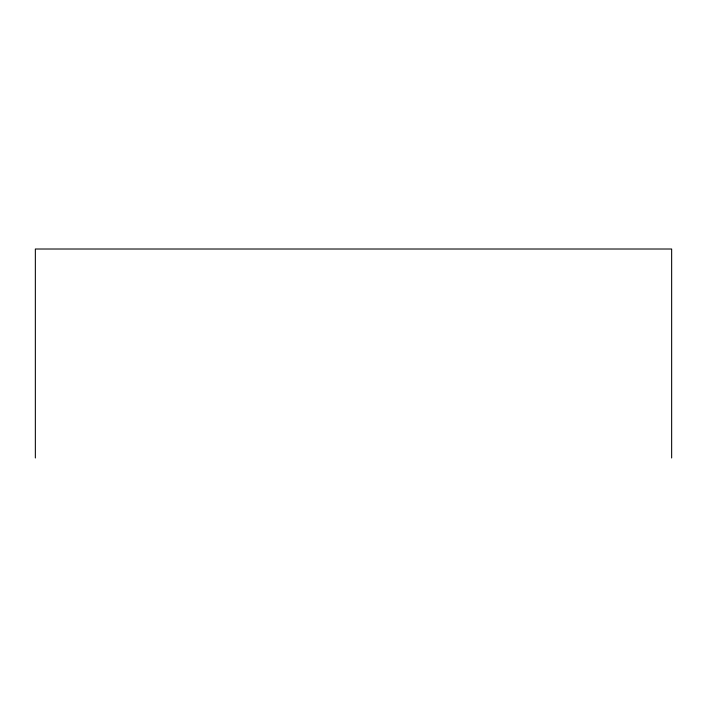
<?xml version="1.0" encoding="UTF-8"?>
<svg xmlns="http://www.w3.org/2000/svg" width="707" height="707" viewBox="0 0 707 707"><rect width="100%" height="100%" fill="white"/><g stroke="black" fill="none" stroke-linecap="round" stroke-linejoin="round"><path stroke-width="1.06" d="M671.65 457.986L671.65 249.014L35.35 249.014L35.35 457.986"/></g></svg>
